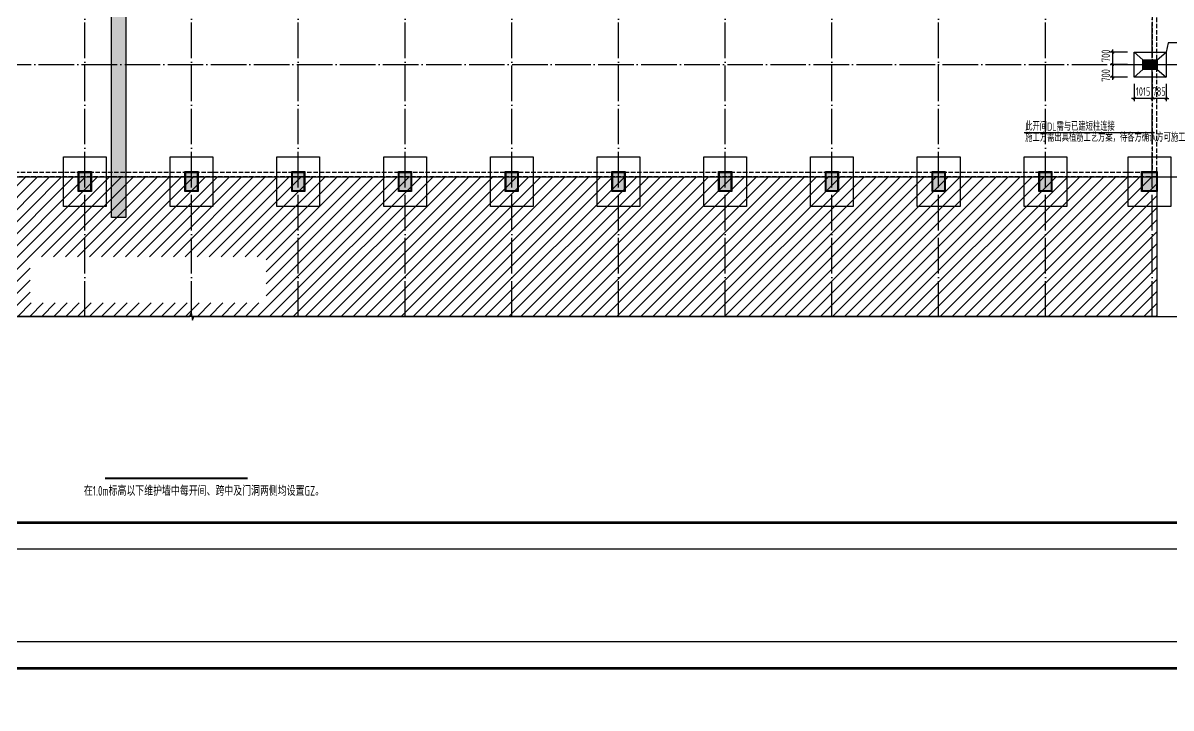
# Model space of a CAD drawing. Extents: x 2303022 to 2899168, y 17226141 to 18257813.
# Drawn here: x 2435829 to 2500371, y 18043528 to 18082017 of the extents above; entities that cross this region are included whole.
import ezdxf

# ---------------------------------------------------------------- set-up
doc = ezdxf.new("R2010")
doc.units = 0
doc.header["$LTSCALE"] = 1000
doc.header["$MEASUREMENT"] = 0
doc.linetypes.add('DASH', pattern=[0.35, 0.25, -0.1])
doc.linetypes.add('DOTE', pattern=[2.42, 2, -0.2, 0.02, -0.2])
doc.layers.get('Defpoints').update_dxf_attribs({"color": 250})
for name, color, linetype in [('3T_WOOD', 21, 'Continuous'), ('COLU', 253, 'Continuous'), ('COLU_DIM', 3, 'Continuous'), ('COLU_HATCH', 251, 'Continuous'), ('DIM_SYMB', 165, 'Continuous'), ('DOTE', 1, 'DOTE'), ('GROUND', 150, 'Continuous'), ('LATRINE', 6, 'Continuous'), ('LVTRY', 6, 'Continuous'), ('PUB_TITLE', 4, 'Continuous'), ('S_SURFACE', 6, 'Continuous'), ('TK', 4, 'Continuous'), ('轴线__尺寸数字', 253, 'Continuous')]:
    doc.layers.add(name, color=color, linetype=linetype)
doc.styles.add('TSSD_Dimension', font='Tssdeng.shx', dxfattribs={"width": 0.7, "bigfont": 'hztxt.shx'})
doc.styles.add('TSSD_REIN', font='tssdeng.shx', dxfattribs={"width": 0.7, "bigfont": 'tssdchn.shx'})
doc.dimstyles.new('TSSD_150_150', dxfattribs={"dimtxt": 475, "dimasz": 150, "dimexe": 150, "dimexo": 375, "dimgap": 150, "dimtad": 1, "dimdec": 0, "dimzin": 0, "dimdsep": 46, "dimtxsty": 'TSSD_Dimension', "dimblk": 'ARCHTICK', "dimcen": 0, "dimdle": 150, "dimclrt": 7, "dimadec": 0, "dimazin": 0, "dimtfac": 1, "dimtdec": 0, "dimtix": 1, "dimtmove": 2, "dimatfit": 3, "dimfxl": 0, "dimtolj": 1, "dimtzin": 0, "dimarcsym": 0})

# ---------------------------------------------------------------- blocks, each defined once
blk = doc.blocks.new('GeYuanFrame_05228810', base_point=(20.09, 4.53))
at = {"layer": 'TK'}
blk.add_lwpolyline([(20.09, 4.53), (20.09, 598.53), (1071.09, 598.53), (1071.09, 4.53)], close=True, dxfattribs=at)
at = {"layer": 'TK', "const_width": 1}
blk.add_lwpolyline([(45.09, 588.53), (1061.09, 588.53), (1061.09, 14.53), (45.09, 14.53)], close=True, dxfattribs=at)
blk = doc.blocks.new('qw342q321321321')
at = {"layer": 'COLU_HATCH'}
for points in [[(2438987, 17998556), (2438987, 17999586), (2439627, 17999586), (2439627, 17998556)], [(2444987, 17998556), (2444987, 17999586), (2445627, 17999586), (2445627, 17998556)], [(2450987, 17998556), (2450987, 17999586), (2451627, 17999586), (2451627, 17998556)], [(2456987, 17998556), (2456987, 17999586), (2457627, 17999586), (2457627, 17998556)], [(2462987, 17998556), (2462987, 17999586), (2463627, 17999586), (2463627, 17998556)], [(2468987, 17998556), (2468987, 17999586), (2469627, 17999586), (2469627, 17998556)], [(2474987, 17998556), (2474987, 17999586), (2475627, 17999586), (2475627, 17998556)], [(2480987, 17998556), (2480987, 17999586), (2481627, 17999586), (2481627, 17998556)], [(2486987, 17998556), (2486987, 17999586), (2487627, 17999586), (2487627, 17998556)], [(2492987, 17998556), (2492987, 17999586), (2493627, 17999586), (2493627, 17998556)], [(2498767, 17998556), (2498767, 17999586), (2499547, 17999586), (2499547, 17998556)]]:
    blk.add_hatch(color=256, dxfattribs=at).paths.add_polyline_path(points)
at = {"layer": 'COLU'}
for points in [[(2438987, 17998556), (2438987, 17999586), (2439627, 17999586), (2439627, 17998556)], [(2444987, 17998556), (2444987, 17999586), (2445627, 17999586), (2445627, 17998556)], [(2450987, 17998556), (2450987, 17999586), (2451627, 17999586), (2451627, 17998556)], [(2456987, 17998556), (2456987, 17999586), (2457627, 17999586), (2457627, 17998556)], [(2462987, 17998556), (2462987, 17999586), (2463627, 17999586), (2463627, 17998556)], [(2468987, 17998556), (2468987, 17999586), (2469627, 17999586), (2469627, 17998556)], [(2474987, 17998556), (2474987, 17999586), (2475627, 17999586), (2475627, 17998556)], [(2480987, 17998556), (2480987, 17999586), (2481627, 17999586), (2481627, 17998556)], [(2486987, 17998556), (2486987, 17999586), (2487627, 17999586), (2487627, 17998556)], [(2492987, 17998556), (2492987, 17999586), (2493627, 17999586), (2493627, 17998556)], [(2498767, 17998556), (2498767, 17999586), (2499547, 17999586), (2499547, 17998556)]]:
    blk.add_lwpolyline(points, close=True, dxfattribs=at)
blk = doc.blocks.new('_ArchTick')
at = {"color": 0, "linetype": 'ByBlock', "const_width": 0.4}
blk.add_lwpolyline([(-0.5, -0.5), (0.5, 0.5)], dxfattribs=at)
blk = doc.blocks.new('*D641')
at = {"layer": 'COLU_DIM', "color": 0, "lineweight": -2}
for p, q in [((2499307, 18078605), (2499307, 18077630)), ((2500092, 18078605), (2500092, 18077630)), ((2499307, 18077780), (2499157, 18077780)), ((2500092, 18077780), (2499307, 18077780)), ((2500092, 18077780), (2500242, 18077780))]:
    blk.add_line(p, q, dxfattribs=at)
at = {"layer": 'Defpoints', "color": 0}
for p in [(2499307, 18078980), (2500092, 18078980), (2499307, 18077780)]:
    blk.add_point(p, dxfattribs=at)
at = {"layer": 'COLU_DIM', "color": 0, "lineweight": -2, "xscale": 150, "yscale": 150, "zscale": 150}
blk.add_blockref('_ArchTick', (2499307, 18077780), dxfattribs=at)
at = {"layer": 'COLU_DIM', "color": 0, "lineweight": -2, "xscale": 150, "yscale": 150, "zscale": 150, "rotation": 180}
blk.add_blockref('_ArchTick', (2500092, 18077780), dxfattribs=at)
at = {"layer": 'COLU_DIM', "color": 7, "insert": (2499699, 18078168), "char_height": 475, "attachment_point": 5, "style": 'TSSD_Dimension'}
blk.add_mtext('\\A1;785', dxfattribs=at)
blk = doc.blocks.new('*D642')
at = {"layer": 'COLU_DIM', "color": 0, "lineweight": -2}
for p, q in [((2498292, 18078605), (2498292, 18077630)), ((2499307, 18078605), (2499307, 18077630)), ((2498292, 18077780), (2498142, 18077780)), ((2499307, 18077780), (2498292, 18077780)), ((2499307, 18077780), (2499457, 18077780))]:
    blk.add_line(p, q, dxfattribs=at)
at = {"layer": 'Defpoints', "color": 0}
for p in [(2498292, 18078980), (2499307, 18078980), (2498292, 18077780)]:
    blk.add_point(p, dxfattribs=at)
at = {"layer": 'COLU_DIM', "color": 0, "lineweight": -2, "xscale": 150, "yscale": 150, "zscale": 150}
blk.add_blockref('_ArchTick', (2498292, 18077780), dxfattribs=at)
at = {"layer": 'COLU_DIM', "color": 0, "lineweight": -2, "xscale": 150, "yscale": 150, "zscale": 150, "rotation": 180}
blk.add_blockref('_ArchTick', (2499307, 18077780), dxfattribs=at)
at = {"layer": 'COLU_DIM', "color": 7, "insert": (2498799, 18078168), "char_height": 475, "attachment_point": 5, "style": 'TSSD_Dimension'}
blk.add_mtext('\\A1;1015', dxfattribs=at)
blk = doc.blocks.new('*D643')
at = {"layer": 'COLU_DIM', "color": 0, "lineweight": -2}
for p, q in [((2497917, 18079680), (2496942, 18079680)), ((2497092, 18078830), (2497092, 18079830)), ((2497917, 18078980), (2496942, 18078980))]:
    blk.add_line(p, q, dxfattribs=at)
at = {"layer": 'Defpoints', "color": 0}
for p in [(2497092, 18079680), (2498292, 18079680), (2498292, 18078980)]:
    blk.add_point(p, dxfattribs=at)
at = {"layer": 'COLU_DIM', "color": 0, "lineweight": -2, "xscale": 150, "yscale": 150, "zscale": 150}
for p, rotation in [((2497092, 18079680), 90), ((2497092, 18078980), 270)]:
    blk.add_blockref('_ArchTick', p, dxfattribs=dict(at, rotation=rotation))
at = {"layer": 'COLU_DIM', "color": 7, "insert": (2496704, 18079071), "char_height": 475, "attachment_point": 5, "rotation": 90, "style": 'TSSD_Dimension'}
blk.add_mtext('\\A1;700', dxfattribs=at)
blk = doc.blocks.new('*D644')
at = {"layer": 'COLU_DIM', "color": 0, "lineweight": -2}
for p, q in [((2497917, 18080380), (2496942, 18080380)), ((2497092, 18079530), (2497092, 18080530)), ((2497917, 18079680), (2496942, 18079680))]:
    blk.add_line(p, q, dxfattribs=at)
at = {"layer": 'Defpoints', "color": 0}
for p in [(2497092, 18080380), (2498292, 18080380), (2498292, 18079680)]:
    blk.add_point(p, dxfattribs=at)
at = {"layer": 'COLU_DIM', "color": 0, "lineweight": -2, "xscale": 150, "yscale": 150, "zscale": 150}
for p, rotation in [((2497092, 18080380), 90), ((2497092, 18079680), 270)]:
    blk.add_blockref('_ArchTick', p, dxfattribs=dict(at, rotation=rotation))
at = {"layer": 'COLU_DIM', "color": 7, "insert": (2496704, 18080170), "char_height": 475, "attachment_point": 5, "rotation": 90, "style": 'TSSD_Dimension'}
blk.add_mtext('\\A1;700', dxfattribs=at)
blk = doc.blocks.new('GeYuanFrame_35215621', base_point=(20.09, 4.53))
at = {"layer": 'TK'}
blk.add_lwpolyline([(20.09, 4.53), (20.09, 598.53), (1071.09, 598.53), (1071.09, 4.53)], close=True, dxfattribs=at)
at = {"layer": 'TK', "const_width": 1}
blk.add_lwpolyline([(45.09, 588.53), (1061.09, 588.53), (1061.09, 14.53), (45.09, 14.53)], close=True, dxfattribs=at)

msp = doc.modelspace()

# ---------------------------------------------------------------- hatches: boundary and pattern name
at = {"layer": 'COLU_HATCH'}
msp.add_hatch(color=256, dxfattribs=at).paths.add_polyline_path([(2498837, 18079460.5), (2498837, 18079900.5), (2499547, 18079900.5), (2499547, 18079460.5)])
at = {"layer": 'GROUND'}
h = msp.add_hatch(dxfattribs=at)
h.set_pattern_fill('ANSI31', color=250, scale=300, style=0)
h.set_pattern_definition([(45, (0, -16534.8), (-336.759605, 336.759605), [])])
h.paths.add_polyline_path([(2391330.3, 18073380.5), (2499570.3, 18073380.5), (2499570.3, 18065525.9), (2391330.3, 18065525.9)])
h.paths.add_polyline_path([(2436236.8, 18066286.1), (2449493.6, 18066286.1), (2449493.6, 18068884.2), (2436236.8, 18068884.2)], flags=16)
at = {"layer": 'PUB_TITLE'}
h = msp.add_hatch(dxfattribs=at)
h.set_pattern_fill('混凝土', color=256, scale=150, style=0)
h.set_pattern_definition([(50, (283166.1, 17859373.8), (1075.89027, -94.1282), [112.5, -1237.5]), (355, (283166.1, 17859373.8), (-208.127, 1128.2882), [90, -990]), (100.4514, (283255.8, 17859365.9), (867.76407, 1034.1593), [95.6103, -1051.71317]), (46.1842, (283166.1, 17859673.8), (1600.8616, -248.2785), [168.75, -1856.25]), (96.6356, (283299.5, 17859653), (1401.9941, 1461.1768), [143.4154, -1577.5695]), (351.1842, (283166.1, 17859673.8), (1401.9929, 1461.1779), [135, -1485]), (21, (283316.1, 17859598.8), (895.36058, -603.92834), [112.5, -1237.5]), (326, (283316.1, 17859598.8), (364.973, 1087.72507), [90, -990]), (71.4514, (283390.7, 17859548.4), (1260.33394, 483.79575), [95.6103, -1051.71317]), (37.5, (283166.12, 17859373.77), (18.23978, 499.34078), [0, -978, 0, -1005, 0, -993.75]), (7.5, (283166.1, 17859373.77), (394.6043, 591.61757), [0, -573, 0, -955.5, 0, -378.75]), (327.5, (282831.62, 17859373.77), (800.733654, -33.83231), [0, -375, 0, -1170, 0, -1552.5]), (317.5, (282681.6, 17859373.8), (874.77925, 150.15747), [0, -487.5, 0, -777, 0, -1102.5])])
h.paths.add_polyline_path([(2441607, 18071081.9), (2440807, 18071081.9), (2440807, 18130871), (2441607, 18130871)])

# ---------------------------------------------------------------- linework, layer by layer
at = {"layer": '3T_WOOD'}
msp.add_lwpolyline([(2501034.7, 18080900.9), (2500205.1, 18080900.9), (2500092, 18080380.5)], dxfattribs=at)
at = {"layer": 'COLU'}
for points in [[(2498292, 18078980.5), (2498292, 18080380.5), (2500092, 18080380.5), (2500092, 18078980.5)], [(2498787, 18079410.5), (2498787, 18079950.5), (2499597, 18079950.5), (2499597, 18079410.5)], [(2498837, 18079460.5), (2498837, 18079900.5), (2499547, 18079900.5), (2499547, 18079460.5)], [(2438107, 18071705.5), (2438107, 18074505.5), (2440507, 18074505.5), (2440507, 18071705.5)], [(2444107, 18071705.5), (2444107, 18074505.5), (2446507, 18074505.5), (2446507, 18071705.5)], [(2450107, 18071705.5), (2450107, 18074505.5), (2452507, 18074505.5), (2452507, 18071705.5)], [(2456107, 18071705.5), (2456107, 18074505.5), (2458507, 18074505.5), (2458507, 18071705.5)], [(2462107, 18071705.5), (2462107, 18074505.5), (2464507, 18074505.5), (2464507, 18071705.5)], [(2468107, 18071705.5), (2468107, 18074505.5), (2470507, 18074505.5), (2470507, 18071705.5)], [(2474107, 18071705.5), (2474107, 18074505.5), (2476507, 18074505.5), (2476507, 18071705.5)], [(2480107, 18071705.5), (2480107, 18074505.5), (2482507, 18074505.5), (2482507, 18071705.5)], [(2486107, 18071705.5), (2486107, 18074505.5), (2488507, 18074505.5), (2488507, 18071705.5)], [(2492107, 18071705.5), (2492107, 18074505.5), (2494507, 18074505.5), (2494507, 18071705.5)], [(2497957, 18071705.5), (2497957, 18074505.5), (2500357, 18074505.5), (2500357, 18071705.5)], [(2438937, 18072540.5), (2438937, 18073670.5), (2439677, 18073670.5), (2439677, 18072540.5)], [(2444937, 18072540.5), (2444937, 18073670.5), (2445677, 18073670.5), (2445677, 18072540.5)], [(2450937, 18072540.5), (2450937, 18073670.5), (2451677, 18073670.5), (2451677, 18072540.5)], [(2456937, 18072540.5), (2456937, 18073670.5), (2457677, 18073670.5), (2457677, 18072540.5)], [(2462937, 18072540.5), (2462937, 18073670.5), (2463677, 18073670.5), (2463677, 18072540.5)], [(2468937, 18072540.5), (2468937, 18073670.5), (2469677, 18073670.5), (2469677, 18072540.5)], [(2474937, 18072540.5), (2474937, 18073670.5), (2475677, 18073670.5), (2475677, 18072540.5)], [(2480937, 18072540.5), (2480937, 18073670.5), (2481677, 18073670.5), (2481677, 18072540.5)], [(2486937, 18072540.5), (2486937, 18073670.5), (2487677, 18073670.5), (2487677, 18072540.5)], [(2492937, 18072540.5), (2492937, 18073670.5), (2493677, 18073670.5), (2493677, 18072540.5)], [(2498717, 18072540.5), (2498717, 18073670.5), (2499597, 18073670.5), (2499597, 18072540.5)], [(2438987, 18072590.5), (2438987, 18073620.5), (2439627, 18073620.5), (2439627, 18072590.5)], [(2444987, 18072590.5), (2444987, 18073620.5), (2445627, 18073620.5), (2445627, 18072590.5)], [(2450987, 18072590.5), (2450987, 18073620.5), (2451627, 18073620.5), (2451627, 18072590.5)], [(2456987, 18072590.5), (2456987, 18073620.5), (2457627, 18073620.5), (2457627, 18072590.5)], [(2462987, 18072590.5), (2462987, 18073620.5), (2463627, 18073620.5), (2463627, 18072590.5)], [(2468987, 18072590.5), (2468987, 18073620.5), (2469627, 18073620.5), (2469627, 18072590.5)], [(2474987, 18072590.5), (2474987, 18073620.5), (2475627, 18073620.5), (2475627, 18072590.5)], [(2480987, 18072590.5), (2480987, 18073620.5), (2481627, 18073620.5), (2481627, 18072590.5)], [(2486987, 18072590.5), (2486987, 18073620.5), (2487627, 18073620.5), (2487627, 18072590.5)], [(2492987, 18072590.5), (2492987, 18073620.5), (2493627, 18073620.5), (2493627, 18072590.5)], [(2498767, 18072590.5), (2498767, 18073620.5), (2499547, 18073620.5), (2499547, 18072590.5)]]:
    msp.add_lwpolyline(points, close=True, dxfattribs=at)
at = {"layer": 'DIM_SYMB', "color": 150}
msp.add_lwpolyline([(2391330.3, 18073380.5), (2499570.3, 18073380.5), (2499570.3, 18065525.9), (2391330.3, 18065525.9)], close=True, dxfattribs=at)
msp.add_lwpolyline([(2388330.3, 18065525.9), (2445216.8, 18065525.9), (2445293.2, 18065735.9), (2445367.3, 18065315.9), (2445441.8, 18065525.9), (2502330.3, 18065525.9)], dxfattribs=at)
at = {"layer": 'DIM_SYMB', "const_width": 105}
msp.add_lwpolyline([(2440446, 18056430.2), (2448453.5, 18056430.2)], dxfattribs=at)
at = {"layer": 'DOTE'}
for p, q in [((2439307, 18065519.9), (2439307, 18133380.5)), ((2445307, 18065519.9), (2445307, 18133380.5)), ((2451307, 18065519.9), (2451307, 18133380.5)), ((2457307, 18065519.9), (2457307, 18133380.5)), ((2463307, 18065519.9), (2463307, 18133380.5)), ((2469307, 18065519.9), (2469307, 18133380.5)), ((2475307, 18065519.9), (2475307, 18133380.5)), ((2481307, 18065519.9), (2481307, 18133380.5)), ((2487307, 18065519.9), (2487307, 18133380.5)), ((2493307, 18065519.9), (2493307, 18133380.5)), ((2499307, 18065519.9), (2499307, 18133380.5)), ((2388307, 18079680.5), (2502307, 18079680.5)), ((2388307, 18073380.5), (2502307, 18073380.5))]:
    msp.add_line(p, q, dxfattribs=at)
at = {"layer": 'LATRINE'}
msp.add_lwpolyline([(2441607, 18071081.9), (2440807, 18071081.9), (2440807, 18130871), (2441607, 18130871)], close=True, dxfattribs=at)
at = {"layer": 'LVTRY'}
for p, q in [((2498787, 18079950.5), (2498292, 18080380.5)), ((2499597, 18079950.5), (2500092, 18080380.5)), ((2498787, 18079410.5), (2498292, 18078980.5)), ((2499597, 18079410.5), (2500092, 18078980.5))]:
    msp.add_line(p, q, dxfattribs=at)
msp.add_lwpolyline([(2492117.8, 18075864), (2499437.6, 18075864)], dxfattribs=at)
at = {"layer": 'S_SURFACE', "linetype": 'DASH'}
for points in [[(2391067, 18130620.5), (2499547, 18130620.5), (2499547, 18073380.5), (2391067, 18073380.5)], [(2391307, 18130380.5), (2499307, 18130380.5), (2499307, 18073620.5), (2391307, 18073620.5)]]:
    msp.add_lwpolyline(points, close=True, dxfattribs=at)

# ---------------------------------------------------------------- block references
at = {"layer": '3T_WOOD', "xscale": 150, "yscale": 150, "zscale": 150}
for name, p in [('GeYuanFrame_35215621', (2372197.2, 18052448.8)), ('GeYuanFrame_05228810', (2372197.2, 17958159.9))]:
    msp.add_blockref(name, p, dxfattribs=at)
at = {"layer": 'LVTRY'}
msp.add_blockref('qw342q321321321', (0, 74034.4), dxfattribs=at)

# ---------------------------------------------------------------- texts
at = {"layer": '轴线__尺寸数字', "color": 2, "style": 'TSSD_REIN', "width": 0.7}
for s, height, p in [('此开间DL需与已建短柱连接', 450, (2492173.3, 18075969.1)), ('施工方需出具植筋工艺方案，待各方确认方可施工', 450, (2492173.3, 18075352.3)), ('在1.0m标高以下维护墙中每开间、跨中及门洞两侧均设置GZ。', 550, (2439255.5, 18055454.9))]:
    msp.add_text(s, height=height, dxfattribs=at).set_placement(p)

# ---------------------------------------------------------------- dimensions: what is measured, and where the dimension line sits
at = {"layer": 'COLU_DIM'}
for base, p1, p2, picture, middle in [((2497092, 18080380.5), (2498292, 18079680.5), (2498292, 18080380.5), '*D644', (2496704.5, 18080170.4)), ((2497092, 18079680.5), (2498292, 18078980.5), (2498292, 18079680.5), '*D643', (2496704.5, 18079071))]:
    dim = msp.add_linear_dim(base=base, p1=p1, p2=p2, angle=90, dimstyle='TSSD_150_150', dxfattribs=at)
    dim.commit()
    dim.dimension.update_dxf_attribs({"geometry": picture, "text_midpoint": middle, "dimtype": 128})
for base, p1, p2, picture, middle in [((2498292, 18077780.5), (2499307, 18078980.5), (2498292, 18078980.5), '*D642', (2498799.5, 18078168)), ((2499307, 18077780.5), (2500092, 18078980.5), (2499307, 18078980.5), '*D641', (2499699.5, 18078168))]:
    dim = msp.add_linear_dim(base=base, p1=p1, p2=p2, angle=180, dimstyle='TSSD_150_150', dxfattribs=at)
    dim.commit()
    dim.dimension.update_dxf_attribs({"geometry": picture, "text_midpoint": middle})

doc.saveas('drawing.dxf')
